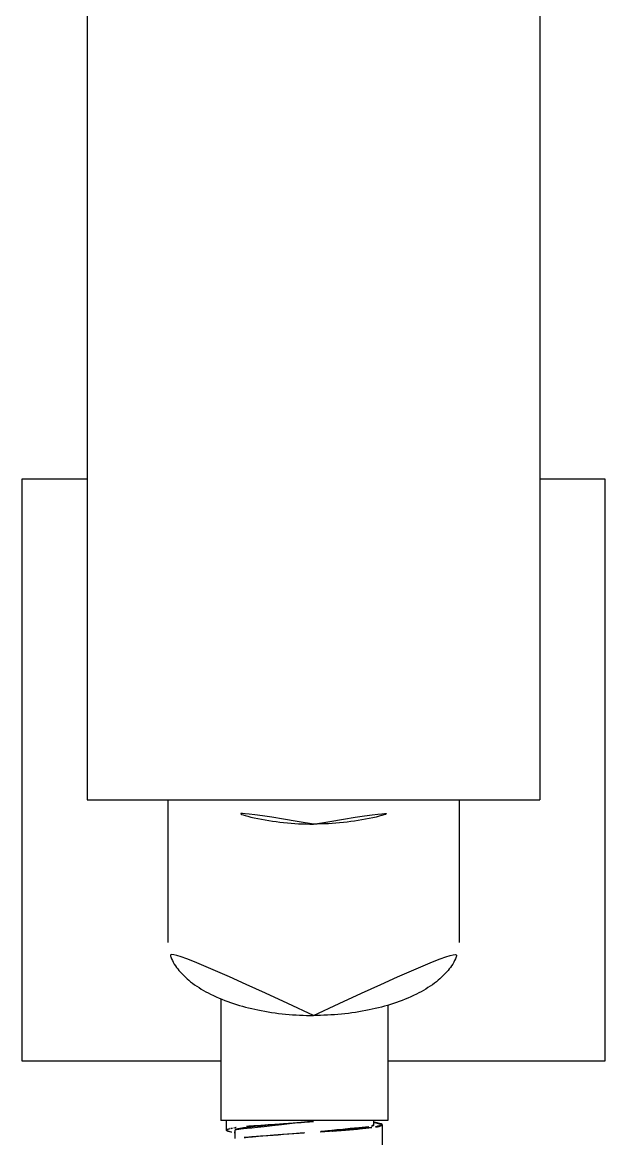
# Model space of a CAD drawing. Extents: x 16296678336 to 16296681200, y -37409618718 to -37409616619.
# Drawn here: x 16296680162.9 to 16296680216.9, y -37409617574.9 to -37409617471.4 of the extents above; entities that cross this region are included whole.
import ezdxf

# ---------------------------------------------------------------- set-up
doc = ezdxf.new("R2010")
doc.units = 0
doc.header["$LTSCALE"] = 10
doc.header["$MEASUREMENT"] = 0
doc.layers.get('0').update_dxf_attribs({"linetype": 'CONTINUOUS'})
doc.layers.add('02___PRT_ALL_AXES', color=7, linetype='CONTINUOUS')
doc.layers.add('DEF_LAYER_ASSEM_MEMBER', color=7, linetype='CONTINUOUS')

msp = doc.modelspace()

# ---------------------------------------------------------------- linework, layer by layer
at = {"color": 7, "linetype": 'Continuous'}
for p, q in [((16296680168.90736, -37409617426.347687), (16296680168.90736, -37409617543.455559)), ((16296680210.90736, -37409617426.347687), (16296680210.90736, -37409617543.455559)), ((16296680162.90736, -37409617567.68084), (16296680162.90736, -37409617513.68084)), ((16296680162.90736, -37409617513.68084), (16296680168.90736, -37409617513.68084)), ((16296680210.90736, -37409617513.68084), (16296680216.90736, -37409617513.68084)), ((16296680216.90736, -37409617513.68084), (16296680216.90736, -37409617567.68084)), ((16296680181.31501, -37409617567.68084), (16296680162.90736, -37409617567.68084)), ((16296680216.90736, -37409617567.68084), (16296680196.81501, -37409617567.68084))]:
    msp.add_line(p, q, dxfattribs=at)
at = {"layer": '02___PRT_ALL_AXES', "color": 7, "linetype": 'Continuous'}
for p, q in [((16296680168.90736, -37409617543.455559), (16296680210.90736, -37409617543.455559)), ((16296680176.406969, -37409617543.455559), (16296680176.406969, -37409617556.7043)), ((16296680203.407761, -37409617543.455559), (16296680203.407761, -37409617556.7043))]:
    msp.add_line(p, q, dxfattribs=at)
for points, knots in [([(16296680189.90736, -37409617545.706444), (16296680188.0597, -37409617545.706444), (16296680184.59119, -37409617545.360977), (16296680181.25419, -37409617544.243874), (16296680179.84453, -37409617543.455559)], [0, 0, 0, 0, 0.5335801344, 1, 1, 1, 1]), ([(16296680189.90736, -37409617545.706444), (16296680191.75503, -37409617545.706444), (16296680195.223539, -37409617545.360977), (16296680198.560539, -37409617544.243874), (16296680199.9702, -37409617543.455559)], [0, 0, 0, 0, 0.5335801344, 1, 1, 1, 1]), ([(16296680189.90736, -37409617563.456543), (16296680188.176689, -37409617563.456543), (16296680184.900579, -37409617563.148514), (16296680181.105181, -37409617561.973297), (16296680178.715771, -37409617560.55722), (16296680177.42964, -37409617559.394333), (16296680176.604589, -37409617558.100433), (16296680176.406969, -37409617557.151833), (16296680176.406969, -37409617556.7043)], [0, 0, 0, 0, 0.3183611791, 0.6015122056, 0.7220709062, 0.8268363588, 0.9176752031, 1, 1, 1, 1]), ([(16296680189.90736, -37409617563.456543), (16296680191.638029, -37409617563.456543), (16296680194.91415, -37409617563.148514), (16296680198.709551, -37409617561.973297), (16296680201.098961, -37409617560.55722), (16296680202.38509, -37409617559.394333), (16296680203.210131, -37409617558.100433), (16296680203.407761, -37409617557.151833), (16296680203.407761, -37409617556.7043)], [0, 0, 0, 0, 0.3183611791, 0.6015122056, 0.7220709062, 0.8268363588, 0.9176752031, 1, 1, 1, 1])]:
    msp.add_open_spline(points, degree=3, knots=knots, dxfattribs=at)
at = {"layer": 'DEF_LAYER_ASSEM_MEMBER', "color": 7, "linetype": 'Continuous'}
for p, q in [((16296680181.31501, -37409617561.914398), (16296680181.31501, -37409617573.200951)), ((16296680196.81501, -37409617562.508568), (16296680196.81501, -37409617573.200951)), ((16296680196.81501, -37409617573.200951), (16296680181.31501, -37409617573.200951)), ((16296680181.81501, -37409617573.200951), (16296680181.81501, -37409617574.100937)), ((16296680195.515011, -37409617573.600937), (16296680195.515011, -37409617573.200951)), ((16296680196.31501, -37409617575.600937), (16296680196.31501, -37409617573.600937)), ((16296680182.615009, -37409617574.100937), (16296680182.615009, -37409617574.880577)), ((16296680189.06501, -37409617574.350937), (16296680189.0453, -37409617574.352242)), ((16296680189.08474, -37409617574.349648), (16296680189.06501, -37409617574.350937))]:
    msp.add_line(p, q, dxfattribs=at)
for centre, radius, start, end in [((16296680151.925619, -37409617001.840843), 572.715576, 273.71812591, 273.94275763), ((16296680193.95112, -37409617584.236603), 10.974067, 81.45520638, 81.60348405), ((16296680182.844629, -37409617577.117203), 3.237367, 101.59448943, 103.37296687), ((16296680183.680479, -37409617581.556023), 7.754629, 99.18704653, 99.70630091), ((16296680183.95516, -37409617583.259087), 9.479712, 98.54669577, 99.1825536), ((16296680184.312099, -37409617585.632393), 11.879701, 97.97032902, 98.5479926), ((16296680184.206039, -37409617563.281036), 11.160313, 261.50803294, 261.64128795), ((16296680184.61692, -37409617587.795143), 14.063823, 97.69910458, 97.9785197)]:
    msp.add_arc(centre, radius, start, end, dxfattribs=at)
for points, start_tangent, end_tangent in [([(16296680189.06501, -37409617573.350937), (16296680187.80669, -37409617573.444687), (16296680186.59671, -37409617573.538437), (16296680185.481581, -37409617573.632187), (16296680184.504169, -37409617573.725937), (16296680183.702049, -37409617573.819687), (16296680183.10603, -37409617573.913437), (16296680182.738991, -37409617574.007187), (16296680182.64609, -37409617574.05407), (16296680182.61503, -37409617574.100937)], (-0.9972713465, -0.0738231763), (0.0014773227, -0.9999989088)), ([(16296680189.06501, -37409617573.350937), (16296680185.393221, -37409617573.604523), (16296680183.881321, -37409617573.7313), (16296680182.7328, -37409617573.858093)], (-0.997838454, -0.0657146845), (-0.9909791964, -0.1340157909)), ([(16296680195.514959, -37409617573.600937), (16296680195.485781, -37409617573.6464), (16296680195.39842, -37409617573.691856), (16296680195.05298, -37409617573.782768)], (-0.0007403059, -0.999999726), (-0.9807354521, -0.1953406588)), ([(16296680196.31497, -37409617573.600937), (16296680196.25172, -37409617573.664062), (16296680196.06307, -37409617573.72718), (16296680195.75227, -37409617573.790298), (16296680195.32485, -37409617573.853416)], (0.0010156659, -0.9999994842), (-0.9915858007, -0.1294511482)), ([(16296680195.581671, -37409617573.384354), (16296680195.899321, -37409617573.438477), (16296680196.129219, -37409617573.492638), (16296680196.26841, -37409617573.546791), (16296680196.31497, -37409617573.600937)], (0.9888981811, -0.1485947087), (0.0010156659, -0.9999994842)), ([(16296680182.09586, -37409617573.967613), (16296680181.885611, -37409617574.034279), (16296680181.815029, -37409617574.100937)], (-0.9726228355, -0.2323893712), (0.0014884327, -0.9999988923)), ([(16296680181.815029, -37409617574.100937), (16296680181.86224, -37409617574.155457), (16296680182.00321, -37409617574.209969), (16296680182.23616, -37409617574.264481), (16296680182.557989, -37409617574.318993)], (0.0014884326, -0.9999988923), (0.9890350879, -0.1476807198)), ([(16296680182.37306, -37409617573.912392), (16296680182.325171, -37409617573.920769), (16296680182.193979, -37409617573.945892)], (-0.9856626242, -0.1687281579), (-0.9793673983, -0.2020878499)), ([(16296680189.0453, -37409617574.352242), (16296680185.20599, -37409617574.618942), (16296680183.663589, -37409617574.752289), (16296680182.539761, -37409617574.885643)], (-0.9978384491, -0.0657147586), (-0.9887734818, -0.149422226)), ([(16296680195.05298, -37409617573.782768), (16296680194.090719, -37409617573.9244), (16296680192.68948, -37409617574.066032), (16296680190.97167, -37409617574.207657), (16296680189.087311, -37409617574.349297)], (-0.9807354521, -0.1953406588), (-0.9972711881, -0.0738253173)), ([(16296680195.32485, -37409617573.853416), (16296680194.175091, -37409617573.977478), (16296680192.682289, -37409617574.101532), (16296680189.08474, -37409617574.349648)], (-0.9915858007, -0.1294511482), (-0.9978384505, -0.0657147379))]:
    msp.add_spline(points, degree=3, dxfattribs=dict(at, start_tangent=start_tangent, end_tangent=end_tangent))

doc.saveas('drawing.dxf')
